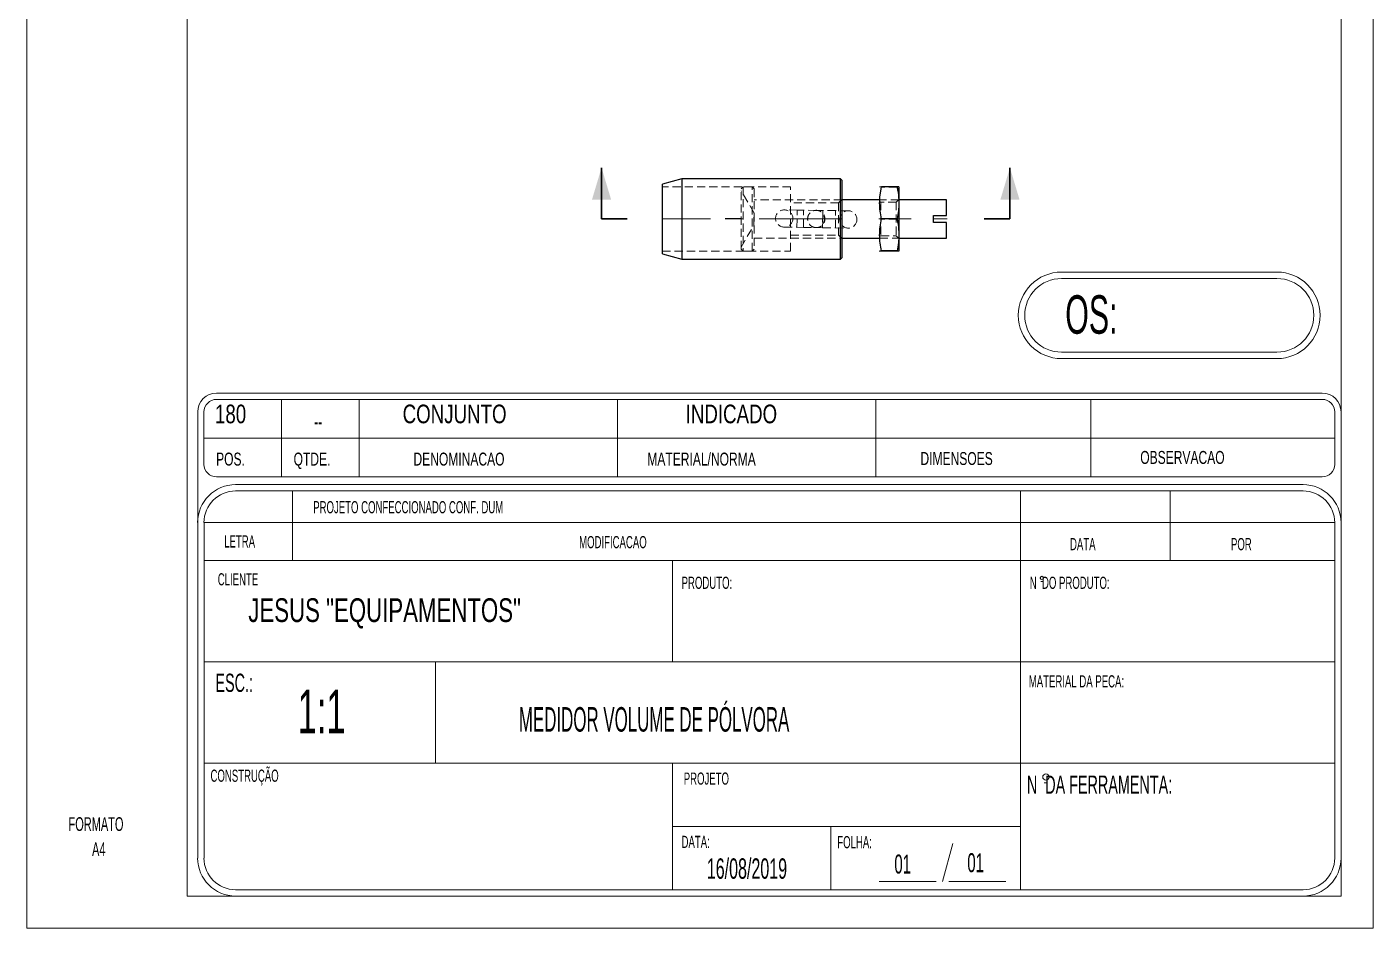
# Model space of a CAD drawing. Header units: millimetres. Extents: x 0 to 210, y 0 to 297.
# Drawn here: x 0 to 210, y 0.4 to 141 of the extents above; entities that cross this region are included whole.
import ezdxf

# ---------------------------------------------------------------- set-up
doc = ezdxf.new("R2010")
doc.units = ezdxf.units.MM
for name, pattern in [('CENTERX2', [20.32, 12.7, -2.54, 2.54, -2.54]), ('HIDDEN', [1.905, 1.27, -0.635]), ('PHANTOM', [12.7, 6.35, -1.27, 1.27, -1.27, 1.27, -1.27])]:
    doc.linetypes.add(name, pattern=pattern)
doc.layers.add('COTAS', color=7, linetype='Continuous')
doc.styles.add('SLDTEXTSTYLE0', font='TXT', dxfattribs={"width": 0.595745})
doc.styles.add('SLDTEXTSTYLE1', font='TXT', dxfattribs={"width": 0.75})
doc.styles.add('SLDTEXTSTYLE2', font='TXT', dxfattribs={"width": 0.589474})
doc.styles.add('SLDTEXTSTYLE3', font='TXT', dxfattribs={"width": 0.515789})
doc.styles.add('SLDTEXTSTYLE4', font='TXT', dxfattribs={"width": 0.7})
doc.styles.add('SLDTEXTSTYLE5', font='TXT', dxfattribs={"width": 0.695035})

# ---------------------------------------------------------------- blocks, each defined once
blk = doc.blocks.new('SW_NOTE_0')
at = {"color": 0, "linetype": 'Continuous', "lineweight": 18, "insert": (0, 2.77), "char_height": 2.152, "attachment_point": 1, "style": 'SLDTEXTSTYLE0'}
blk.add_mtext('FORMATO', dxfattribs=at)
blk = doc.blocks.new('SW_NOTE_0_1')
at = {"color": 0, "linetype": 'Continuous', "lineweight": 18, "insert": (0, 2.77), "char_height": 2.152, "attachment_point": 1, "style": 'SLDTEXTSTYLE0'}
blk.add_mtext('A4', dxfattribs=at)
blk = doc.blocks.new('Bloco2')
at = {"color": 7, "linetype": 'Continuous', "lineweight": 18}
for p, q in [((0.04, 297.06), (0.04, 0.06)), ((210.04, 0.06), (210.04, 297.06)), ((25.04, 292.06), (25.04, 5.06)), ((205.04, 5.06), (205.04, 292.06)), ((25.04, 5.06), (205.04, 5.06)), ((0.04, 0.06), (210.04, 0.06))]:
    blk.add_line(p, q, dxfattribs=at)
for name, p in [('SW_NOTE_0', (6.53, 14.59)), ('SW_NOTE_0_1', (10.2, 10.66))]:
    blk.add_blockref(name, p, dxfattribs=at)

msp = doc.modelspace()

# ---------------------------------------------------------------- linework, layer by layer
at = {"color": 7, "linetype": 'Continuous', "lineweight": 35}
for p, q in [((89.65, 110.99), (89.65, 118.99)), ((153.36, 110.99), (153.36, 118.99))]:
    msp.add_line(p, q, dxfattribs=at)
at = {"color": 7, "linetype": 'Continuous', "lineweight": 25}
for p, q in [((102.15, 117.24), (99.15, 116.44)), ((99.15, 105.55), (99.15, 116.44)), ((126.95, 117.24), (102.15, 117.24)), ((102.15, 117.24), (102.15, 104.74)), ((127.15, 117.04), (126.95, 117.24)), ((126.95, 104.74), (126.95, 117.24)), ((127.15, 117.04), (127.15, 104.94)), ((135.75, 116.01), (133.32, 116.01)), ((136.03, 115.99), (136.03, 113.51)), ((133.07, 113.99), (127.15, 113.99)), ((143.44, 113.99), (136.03, 113.99)), ((136.03, 113.51), (136.03, 108.51)), ((143.44, 111.54), (143.44, 113.99)), ((141.44, 111.54), (143.44, 111.54)), ((141.44, 110.44), (141.44, 111.54)), ((135.75, 111.02), (133.32, 111.02)), ((143.44, 110.44), (141.44, 110.44)), ((143.44, 107.99), (143.44, 110.44)), ((127.15, 107.99), (133.06, 107.99)), ((136.03, 108.51), (136.03, 105.99)), ((136.03, 107.99), (143.44, 107.99)), ((99.15, 105.55), (102.15, 104.74)), ((135.75, 106.01), (133.32, 106.01)), ((135.75, 105.98), (133.32, 105.98)), ((102.15, 104.74), (126.95, 104.74)), ((126.95, 104.74), (127.15, 104.94))]:
    msp.add_line(p, q, dxfattribs=at)
at = {"color": 7, "linetype": 'HIDDEN', "lineweight": 18}
for p, q in [((119.15, 115.99), (99.15, 115.99)), ((111.74, 115.99), (111.44, 115.69)), ((111.44, 106.29), (111.44, 115.69)), ((111.74, 115.99), (111.74, 105.99)), ((113.14, 115.99), (111.74, 115.99)), ((113.14, 105.99), (113.14, 115.99)), ((113.44, 115.69), (113.14, 115.99)), ((113.44, 115.69), (113.44, 106.29)), ((119.15, 105.99), (119.15, 115.99)), ((135.75, 115.98), (133.32, 115.98)), ((113.4, 111.99), (111.44, 115.39)), ((127.15, 113.99), (113.44, 113.99)), ((126.62, 113.49), (119.15, 113.49)), ((127.15, 114.02), (126.62, 113.49)), ((126.62, 113.49), (126.62, 108.49)), ((136.03, 113.99), (133.07, 113.99)), ((133.23, 113.62), (133.23, 108.37)), ((135.63, 113.62), (133.23, 113.62)), ((136.03, 114.02), (135.63, 113.62)), ((135.63, 113.62), (135.63, 108.37)), ((113.4, 109.99), (113.4, 111.99)), ((113.44, 111.99), (113.4, 111.99)), ((120.17, 112.39), (118.17, 112.42)), ((120.13, 109.7), (120.17, 112.38)), ((120.13, 109.7), (120.17, 112.38)), ((121.17, 112.37), (120.17, 112.39)), ((121.13, 109.68), (121.17, 112.36)), ((123.16, 112.34), (121.17, 112.37)), ((124.16, 112.33), (123.16, 112.34)), ((124.16, 111.72), (124.16, 112.33)), ((126.16, 112.3), (124.16, 112.33)), ((126.13, 109.61), (126.16, 112.29)), ((126.13, 109.61), (126.16, 112.29)), ((128.16, 112.27), (126.16, 112.3)), ((111.44, 106.59), (113.4, 109.99)), ((113.4, 109.99), (113.44, 109.99)), ((118.13, 109.72), (120.13, 109.69)), ((120.13, 109.69), (121.13, 109.67)), ((121.13, 109.67), (123.13, 109.64)), ((121.8, 111.01), (121.8, 111.12)), ((121.82, 110.75), (121.8, 111.01)), ((123.13, 109.64), (124.13, 109.63)), ((124.13, 109.63), (124.13, 110.23)), ((124.13, 109.63), (126.13, 109.6)), ((126.13, 109.6), (128.12, 109.57)), ((135.75, 110.97), (133.32, 110.97)), ((113.44, 107.99), (127.15, 107.99)), ((119.15, 108.49), (126.62, 108.49)), ((126.62, 108.49), (127.15, 107.97)), ((133.06, 107.99), (136.03, 107.99)), ((133.23, 108.37), (135.63, 108.37)), ((135.63, 108.37), (136.03, 107.97)), ((99.15, 105.99), (119.15, 105.99)), ((111.44, 106.29), (111.74, 105.99)), ((111.74, 105.99), (113.14, 105.99)), ((113.14, 105.99), (113.44, 106.29))]:
    msp.add_line(p, q, dxfattribs=at)
at = {"color": 7, "linetype": 'PHANTOM', "lineweight": 35}
for p, q in [((89.65, 110.99), (93.65, 110.99)), ((153.36, 110.99), (149.36, 110.99))]:
    msp.add_line(p, q, dxfattribs=at)
at = {"color": 7, "linetype": 'CENTERX2'}
msp.add_line((111.44, 110.99), (108.93, 110.99), dxfattribs=at)
at = {"color": 7, "linetype": 'Continuous', "lineweight": 18}
for p, q in [((195.01, 102.71), (161.41, 102.71)), ((195.01, 101.71), (161.41, 101.71)), ((161.41, 90.21), (195.01, 90.21)), ((161.41, 89.21), (195.01, 89.21)), ((202.07, 83.83), (29.59, 83.83)), ((202.07, 82.85), (29.59, 82.85)), ((39.72, 70.75), (39.72, 82.85)), ((51.82, 70.75), (51.82, 82.85)), ((92.14, 70.75), (92.14, 82.85)), ((132.46, 70.75), (132.46, 82.85)), ((165.96, 70.75), (165.96, 82.85)), ((26.65, 11.28), (26.65, 80.89)), ((26.65, 80.89), (26.65, 67.81)), ((27.63, 80.89), (27.63, 72.71)), ((204.03, 72.71), (204.03, 80.89)), ((205.01, 11.28), (205.01, 80.89)), ((27.63, 76.8), (204.03, 76.8)), ((29.59, 70.75), (202.07, 70.75)), ((32.57, 69.54), (199.08, 69.54)), ((32.57, 68.56), (199.08, 68.56)), ((41.46, 57.69), (41.46, 68.56)), ((155.03, 68.56), (155.03, 57.69)), ((178.34, 68.56), (178.34, 57.69)), ((27.64, 11.28), (27.64, 63.62)), ((27.64, 63.62), (204.02, 63.62)), ((204.02, 63.62), (204.02, 11.28)), ((27.64, 57.69), (204.02, 57.69)), ((100.71, 57.69), (100.71, 41.89)), ((155.03, 57.69), (155.03, 41.89)), ((158.2, 54.45), (158.46, 54.45)), ((158.2, 54.43), (158.46, 54.43)), ((27.64, 41.89), (204.02, 41.89)), ((63.77, 26.09), (63.77, 41.89)), ((155.03, 26.09), (155.03, 41.89)), ((27.64, 26.09), (204.02, 26.09)), ((100.71, 26.09), (100.71, 6.34)), ((155.03, 26.09), (155.03, 6.34)), ((158.69, 23), (159.2, 23)), ((100.71, 16.22), (155.03, 16.22)), ((125.4, 16.22), (125.4, 6.34)), ((144.43, 13.54), (142.85, 7.62)), ((199.08, 6.34), (32.57, 6.34)), ((141.86, 7.62), (132.97, 7.62)), ((143.83, 7.62), (152.72, 7.62)), ((199.08, 5.36), (32.57, 5.36)), ((204.44, 5.36), (205.01, 5.36)), ((205.01, 5.36), (205.01, 5.93))]:
    msp.add_line(p, q, dxfattribs=at)
at = {"color": 7, "linetype": 'HIDDEN', "lineweight": 18, "flags": 128}
msp.add_lwpolyline([(123.48, 109.69), (123.29, 109.65), (123.02, 109.65)], dxfattribs=at)
at = {"color": 7, "linetype": 'HIDDEN', "lineweight": 18}
for centre in [(118.15, 111.07), (128.14, 110.92)]:
    msp.add_circle(centre, 1.35, dxfattribs=at)
at = {"color": 7, "linetype": 'Continuous', "lineweight": 18}
for centre, radius in [((158.33, 54.99), 0.247), ((158.33, 54.97), 0.247), ((158.97, 23.92), 0.494)]:
    msp.add_circle(centre, radius, dxfattribs=at)
at = {"color": 7, "linetype": 'HIDDEN', "lineweight": 18}
for centre, start, end in [((133.23, 113.82), 180, 270), ((133.23, 108.17), 90, 180)]:
    msp.add_arc(centre, 0.2, start, end, dxfattribs=at)
at = {"color": 7, "linetype": 'Continuous', "lineweight": 18}
for centre, radius, start, end in [((161.41, 95.96), 6.75, 90, 270), ((161.41, 95.96), 5.75, 90, 270), ((195.01, 95.96), 6.75, 270, 90), ((195.01, 95.96), 5.75, 270, 90), ((29.59, 80.89), 2.94, 90, 180), ((29.59, 80.89), 1.96, 90, 180), ((202.07, 80.89), 2.94, 0, 90), ((202.07, 80.89), 1.96, 0, 90), ((29.59, 72.71), 1.96, 180, 270), ((202.07, 72.71), 1.96, 270, 0), ((32.57, 63.62), 5.93, 90, 180), ((199.08, 63.62), 5.93, 0, 90), ((32.57, 63.62), 4.94, 90, 180), ((199.08, 63.62), 4.94, 0, 90), ((32.57, 11.28), 5.93, 180, 270), ((32.57, 11.28), 4.94, 180, 270), ((199.08, 11.28), 4.94, 270, 0), ((199.08, 11.28), 5.93, 270, 0)]:
    msp.add_arc(centre, radius, start, end, dxfattribs=at)
at = {"color": 7, "linetype": 'Continuous', "lineweight": 25}
for points, knots in [([(133.32, 111.02), (133.24, 111.42), (133.09, 112.23), (133.01, 113.48), (133.08, 114.74), (133.24, 115.59), (133.32, 116.01)], [0, 0, 0, 0, 0.245672, 0.491192, 0.74551, 1, 1, 1, 1]), ([(135.75, 116.01), (135.83, 115.59), (135.99, 114.77), (136.02, 113.93), (136.03, 113.51)], [0, 0, 0, 0, 0.498113, 1, 1, 1, 1]), ([(136.03, 115.99), (136.02, 116), (135.99, 116), (135.83, 116), (135.75, 116.01)], [0, 0, 0, 0, 0.497781, 1, 1, 1, 1]), ([(136.03, 113.51), (136.02, 113.1), (135.99, 112.26), (135.83, 111.43), (135.75, 111.02)], [0, 0, 0, 0, 0.497781, 1, 1, 1, 1]), ([(133.32, 106.01), (133.24, 106.41), (133.09, 107.23), (133.01, 108.48), (133.08, 109.75), (133.24, 110.6), (133.32, 111.02)], [0, 0, 0, 0, 0.245672, 0.491192, 0.74551, 1, 1, 1, 1]), ([(135.75, 111.02), (135.83, 110.6), (135.99, 109.77), (136.02, 108.93), (136.03, 108.51)], [0, 0, 0, 0, 0.498113, 1, 1, 1, 1]), ([(136.03, 108.51), (136.02, 108.09), (135.99, 107.25), (135.83, 106.42), (135.75, 106.01)], [0, 0, 0, 0, 0.497781, 1, 1, 1, 1]), ([(133.32, 105.98), (133.24, 105.98), (133.09, 105.99), (133.01, 105.99), (133.08, 106), (133.24, 106), (133.32, 106.01)], [0, 0, 0, 0, 0.245672, 0.491192, 0.74551, 1, 1, 1, 1]), ([(135.75, 106.01), (135.83, 106), (135.99, 106), (136.02, 106), (136.03, 105.99)], [0, 0, 0, 0, 0.498113, 1, 1, 1, 1]), ([(136.03, 105.99), (136.02, 105.99), (135.99, 105.99), (135.83, 105.98), (135.75, 105.98)], [0, 0, 0, 0, 0.4977806, 1, 1, 1, 1])]:
    msp.add_open_spline(points, degree=3, knots=knots, dxfattribs=at)
at = {"color": 7, "linetype": 'HIDDEN', "lineweight": 18}
for points, knots in [([(133.32, 116.01), (133.24, 116), (133.09, 116), (133.01, 115.99), (133.08, 115.99), (133.24, 115.98), (133.32, 115.98)], [0, 0, 0, 0, 0.245672, 0.4911917, 0.7455101, 1, 1, 1, 1]), ([(133.32, 115.98), (133.24, 115.57), (133.09, 114.76), (133.01, 113.5), (133.08, 112.24), (133.24, 111.39), (133.32, 110.97)], [0, 0, 0, 0, 0.245672, 0.491192, 0.74551, 1, 1, 1, 1]), ([(135.75, 115.98), (135.83, 115.98), (135.99, 115.99), (136.02, 115.99), (136.03, 115.99)], [0, 0, 0, 0, 0.498113, 1, 1, 1, 1]), ([(136.03, 113.47), (136.02, 113.89), (135.99, 114.73), (135.83, 115.56), (135.75, 115.98)], [0, 0, 0, 0, 0.4977806, 1, 1, 1, 1]), ([(135.75, 110.97), (135.83, 111.38), (135.99, 112.21), (136.02, 113.05), (136.03, 113.47)], [0, 0, 0, 0, 0.4981128, 1, 1, 1, 1]), ([(123.15, 109.64), (123.28, 109.66), (123.56, 109.68), (123.94, 109.88), (124.25, 110.18), (124.46, 110.59), (124.52, 111.05), (124.43, 111.47), (124.23, 111.83), (123.91, 112.13), (123.49, 112.33), (123.04, 112.36), (122.64, 112.26), (122.28, 112.06), (121.98, 111.73), (121.8, 111.3), (121.78, 110.85), (121.89, 110.44), (122.11, 110.09), (122.45, 109.8), (122.83, 109.66), (123.07, 109.65), (123.15, 109.64)], [0, 0, 0, 0, 0.048138, 0.096085, 0.148704, 0.205558, 0.257773, 0.304743, 0.352292, 0.404874, 0.461726, 0.513879, 0.558913, 0.605956, 0.660128, 0.716658, 0.767501, 0.814091, 0.86241, 0.916179, 0.97297, 1, 1, 1, 1]), ([(124.16, 111.72), (124.16, 111.72), (124.16, 111.67), (124.15, 111.55), (124.15, 111.33), (124.15, 111.14), (124.14, 110.95), (124.14, 110.77), (124.14, 110.55), (124.14, 110.36), (124.13, 110.27), (124.13, 110.23)], [0, 0, 0, 0, 0.016344, 0.197324, 0.330612, 0.438552, 0.499993, 0.60301, 0.705656, 0.857394, 1, 1, 1, 1]), ([(124.13, 110.23), (124.17, 110.27), (124.26, 110.38), (124.37, 110.59), (124.44, 110.89), (124.43, 111.21), (124.32, 111.5), (124.21, 111.65), (124.16, 111.72)], [0, 0, 0, 0, 0.096272, 0.274575, 0.445496, 0.635667, 0.824921, 1, 1, 1, 1]), ([(133.32, 110.97), (133.24, 110.56), (133.09, 109.75), (133.01, 108.5), (133.08, 107.24), (133.24, 106.4), (133.32, 105.98)], [0, 0, 0, 0, 0.245672, 0.491192, 0.74551, 1, 1, 1, 1]), ([(136.03, 108.47), (136.02, 108.89), (135.99, 109.73), (135.83, 110.55), (135.75, 110.97)], [0, 0, 0, 0, 0.497781, 1, 1, 1, 1]), ([(135.75, 105.98), (135.83, 106.39), (135.99, 107.22), (136.02, 108.05), (136.03, 108.47)], [0, 0, 0, 0, 0.4981128, 1, 1, 1, 1])]:
    msp.add_open_spline(points, degree=3, knots=knots, dxfattribs=at)
at = {"color": 7, "linetype": 'Continuous', "lineweight": 35}
for points in [[(89.65, 118.99), (88.15, 113.99), (91.15, 113.99)], [(153.36, 118.99), (151.86, 113.99), (154.86, 113.99)]]:
    msp.add_solid(points, dxfattribs=at)
at = {"layer": 'COTAS', "linetype": 'CENTERX2', "lineweight": 18}
for p, q in [((102.15, 110.99), (99.05, 110.99)), ((126.95, 110.99), (102.15, 110.99)), ((126.95, 110.99), (127.25, 110.99)), ((133.42, 110.99), (132.93, 110.99)), ((134.6, 110.99), (137.95, 110.99)), ((143.54, 110.99), (141.34, 110.99))]:
    msp.add_line(p, q, dxfattribs=at)

# ---------------------------------------------------------------- block references
at = {"layer": 'COTAS'}
msp.add_blockref('Bloco2', (-0.03, 0.3), dxfattribs=at)

# ---------------------------------------------------------------- texts
at = {"color": 7, "linetype": 'Continuous', "lineweight": 0}
for s, insert, char_height, attachment_point, style in [('OS:', (161.99, 99.09), 6, 1, 'SLDTEXTSTYLE2'), ('--', (45.45, 80.6), 2.419, 2, 'SLDTEXTSTYLE0'), ('POS.', (29.52, 74.54), 2.022, 1, 'SLDTEXTSTYLE5'), ('QTDE.', (41.61, 74.54), 2.022, 1, 'SLDTEXTSTYLE5'), ('DENOMINACAO', (60.31, 74.54), 2.0223, 1, 'SLDTEXTSTYLE5'), ('MATERIAL/NORMA', (96.79, 74.54), 2.0223, 1, 'SLDTEXTSTYLE5'), ('DIMENSOES', (139.4, 74.63), 2.022, 1, 'SLDTEXTSTYLE5'), ('OBSERVACAO', (173.69, 74.8), 2.022, 1, 'SLDTEXTSTYLE5'), ('PROJETO CONFECCIONADO CONF. DUM', (44.67, 66.97), 1.896, 1, 'SLDTEXTSTYLE2'), ('LETRA', (30.78, 61.63), 1.896, 1, 'SLDTEXTSTYLE2'), ('MODIFICACAO', (86.15, 61.52), 1.896, 1, 'SLDTEXTSTYLE2'), ('DATA', (162.73, 61.21), 1.896, 1, 'SLDTEXTSTYLE2'), ('POR', (187.84, 61.21), 1.896, 1, 'SLDTEXTSTYLE2'), ('CLIENTE', (29.78, 55.72), 1.896, 1, 'SLDTEXTSTYLE2'), ('PRODUTO:', (102.14, 55.18), 1.896, 1, 'SLDTEXTSTYLE2'), ('N  DO PRODUTO:', (156.45, 55.18), 1.896, 1, 'SLDTEXTSTYLE2'), ('JESUS "EQUIPAMENTOS"', (34.54, 51.81), 3.7042, 1, 'SLDTEXTSTYLE4'), ('ESC.:', (29.42, 40.05), 2.844, 1, 'SLDTEXTSTYLE2'), ('MATERIAL DA PECA:', (156.3, 39.8), 1.896, 1, 'SLDTEXTSTYLE2'), ('1:1', (42.23, 37.56), 6.826, 1, 'SLDTEXTSTYLE2'), ('MEDIDOR VOLUME DE PÓLVORA', (76.75, 34.83), 3.8224, 1, 'SLDTEXTSTYLE3'), ('CONSTRUÇÃO', (28.65, 25.08), 1.896, 1, 'SLDTEXTSTYLE2'), ('PROJETO', (102.47, 24.63), 1.896, 1, 'SLDTEXTSTYLE2'), ('N  DA FERRAMENTA:', (156, 24.16), 2.8441, 1, 'SLDTEXTSTYLE2'), ('DATA:', (102.13, 14.75), 1.896, 1, 'SLDTEXTSTYLE2'), ('FOLHA:', (126.43, 14.71), 1.896, 1, 'SLDTEXTSTYLE2'), ('16/08/2019', (106.07, 11.23), 3.175, 1, 'SLDTEXTSTYLE2'), ('01', (135.33, 11.83), 2.963, 1, 'SLDTEXTSTYLE2'), ('01', (146.71, 12.04), 2.963, 1, 'SLDTEXTSTYLE2')]:
    msp.add_mtext(s, dxfattribs=dict(at, insert=insert, char_height=char_height, attachment_point=attachment_point, style=style))
at = {"layer": 'COTAS', "char_height": 2.91, "attachment_point": 1, "style": 'SLDTEXTSTYLE1'}
for s, insert in [('180', (29.34, 82.03)), ('CONJUNTO', (58.62, 82.03)), ('INDICADO', (102.77, 82.03))]:
    msp.add_mtext(s, dxfattribs=dict(at, insert=insert))

doc.saveas('drawing.dxf')
